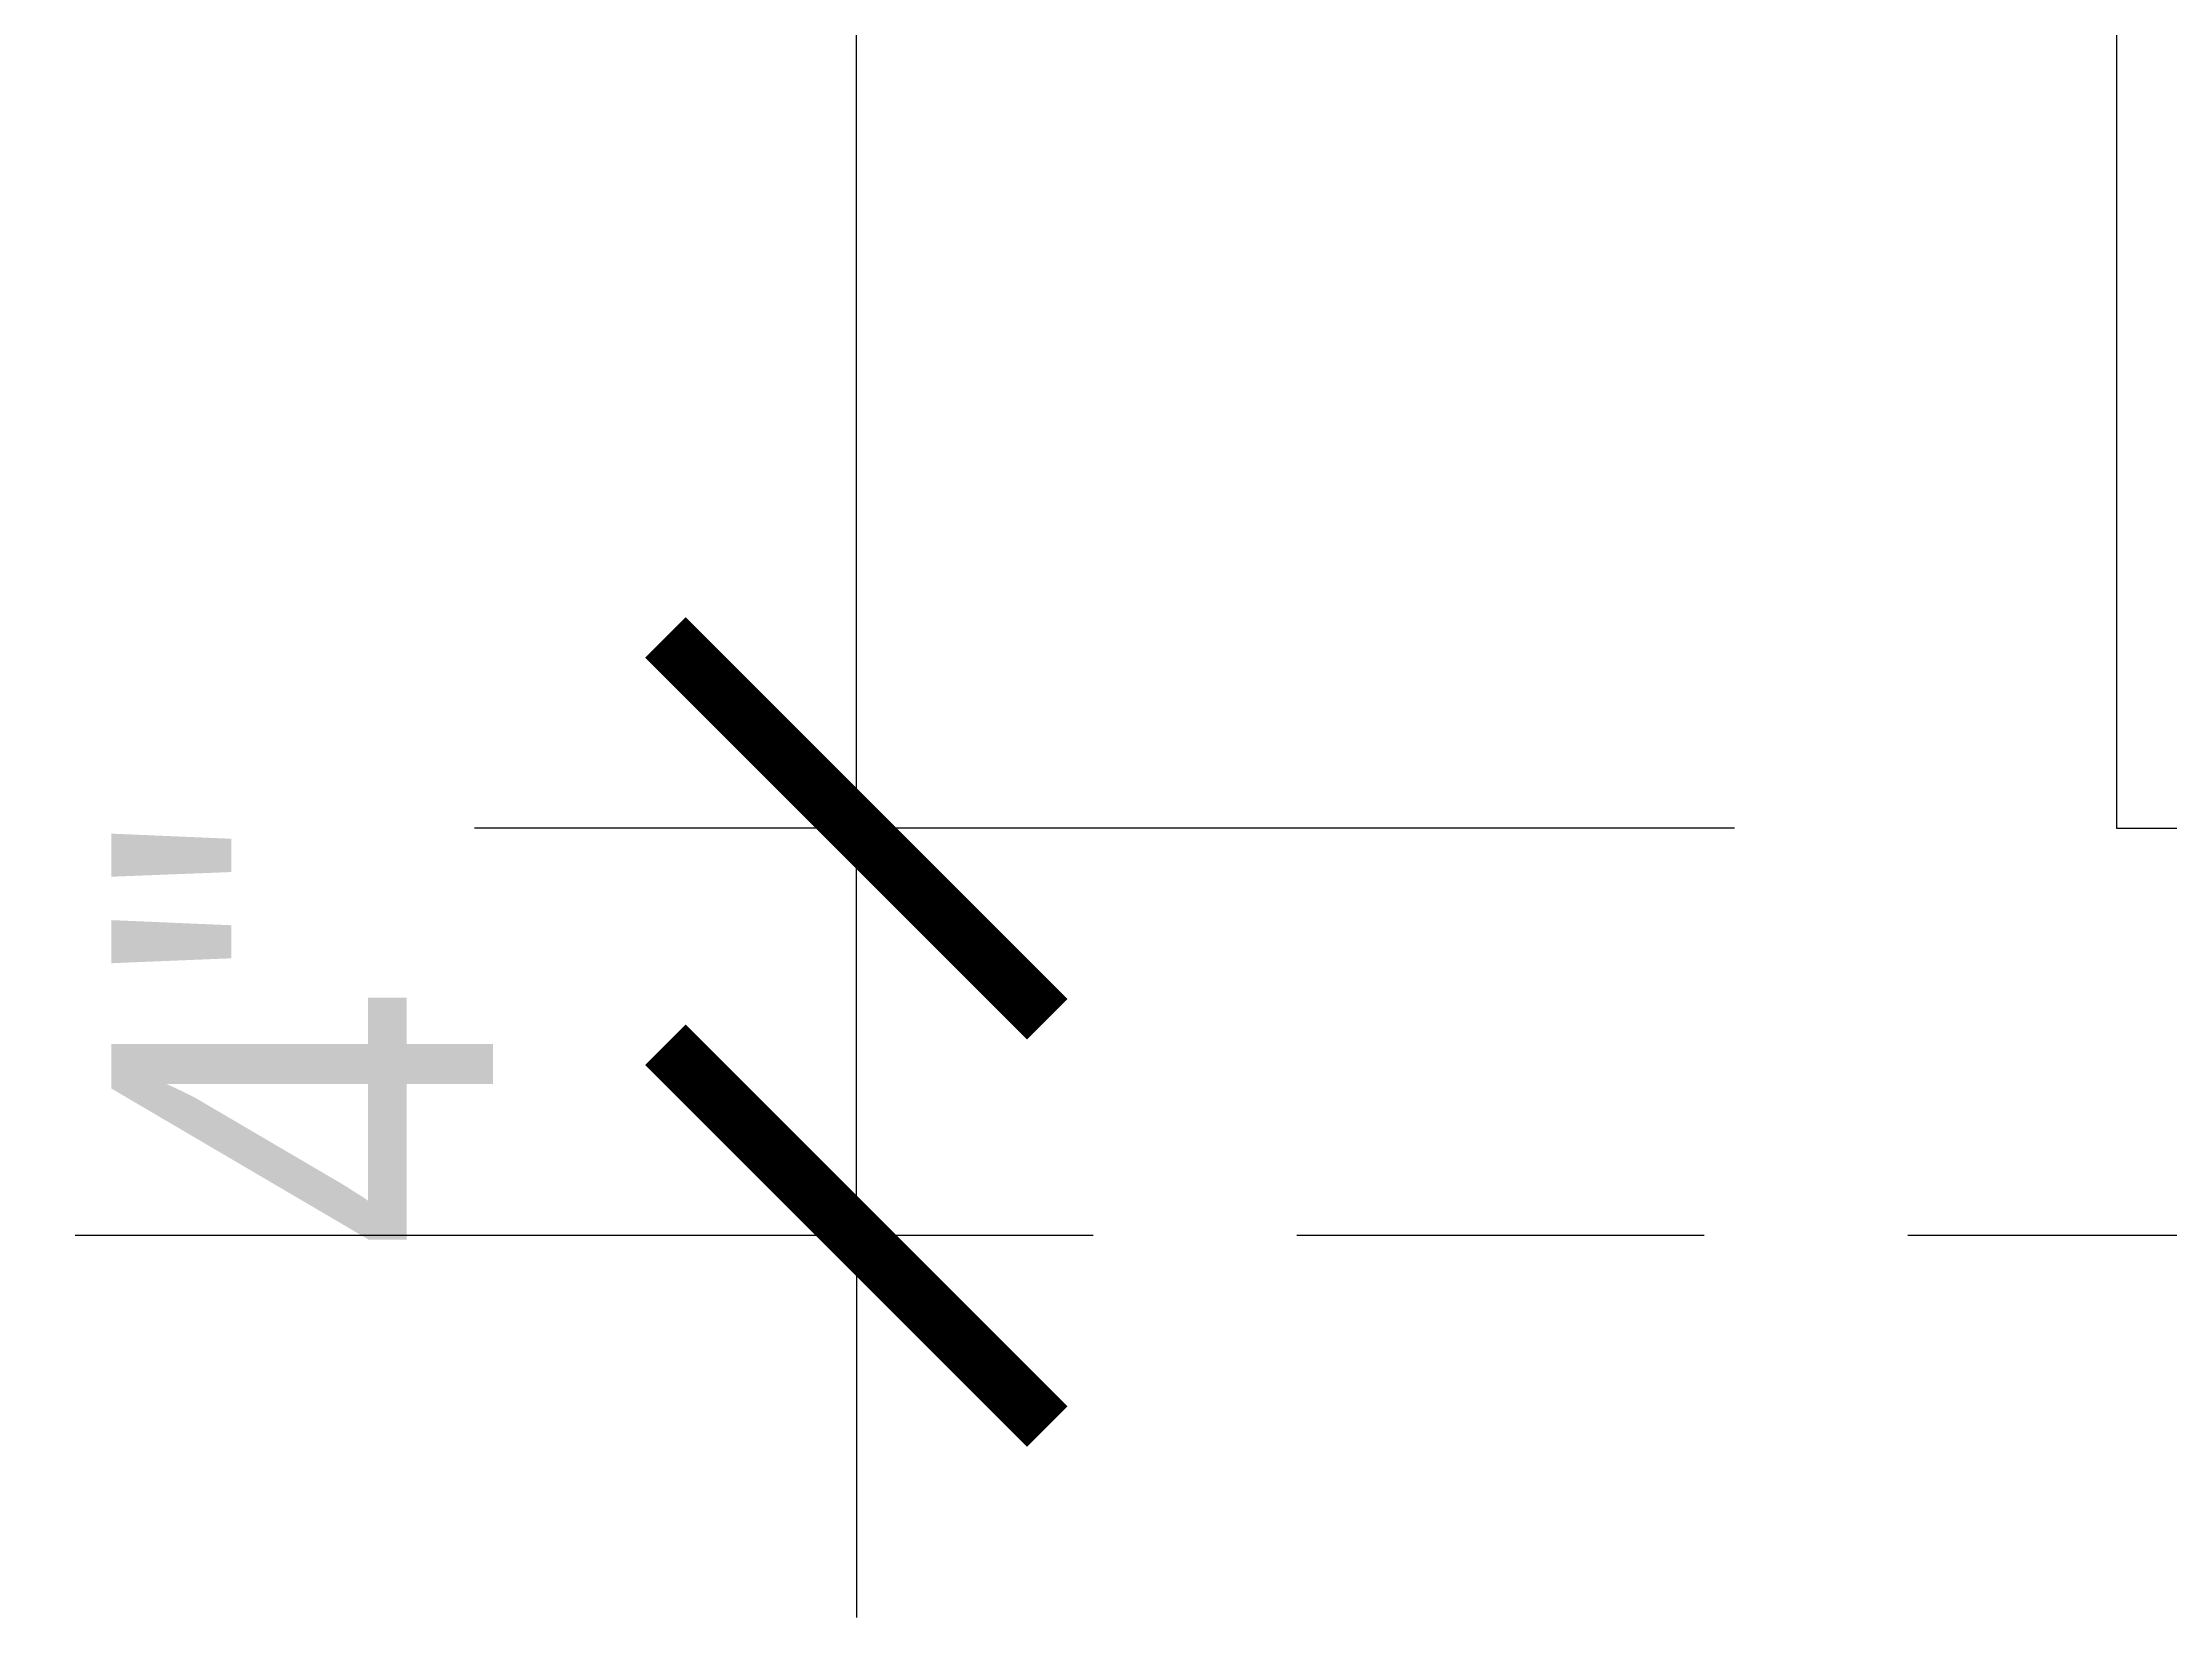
# Model space of a CAD drawing. Header units: inches. Extents: x -3240 to 2438, y -1045 to 802.
# Drawn here: x -518.32 to -497.43, y -670.25 to -654.78 of the extents above; entities that cross this region are included whole.
import ezdxf

# ---------------------------------------------------------------- set-up
doc = ezdxf.new("R2010")
doc.units = ezdxf.units.IN
doc.header["$LTSCALE"] = 4
doc.header["$MEASUREMENT"] = 0
doc.header["$PDMODE"] = 35
doc.header["$PDSIZE"] = -5
doc.linetypes.add('DASHEDX2', pattern=[1.5, 1, -0.5])
doc.layers.get('0').update_dxf_attribs({"linetype": 'CONTINUOUS'})
doc.layers.get('Defpoints').update_dxf_attribs({"linetype": 'CONTINUOUS'})
for name, color, linetype, lineweight in [('A-FLOR-CASE', 6, 'CONTINUOUS', 25), ('A-FLOR-OVHD', 7, 'DASHEDX2', 25), ('A-NOTE-DIM', 8, 'CONTINUOUS', 15)]:
    doc.layers.add(name, color=color, linetype=linetype, lineweight=lineweight)
doc.styles.add('ANNOT-SM', font='swisse.ttf', dxfattribs={"width": 0.9, "height": 0.078125})
doc.dimstyles.new('DIM-ANNOT', dxfattribs={"dimtxt": 0.078125, "dimasz": 0.078125, "dimexe": 0.078125, "dimexo": 0.078125, "dimgap": 0.078125, "dimtad": 1, "dimzin": 11, "dimdsep": 46, "dimlunit": 4, "dimtxsty": 'ANNOT-SM', "dimblk1": 'ARCHTICK', "dimblk2": 'ARCHTICK', "dimsah": 1, "dimcen": 0, "dimdle": 0.078125, "dimclrd": 8, "dimclre": 8, "dimclrt": 8, "dimadec": 0, "dimazin": 0, "dimtfac": 4, "dimtofl": 0, "dimtmove": 2, "dimatfit": 3, "dimfxl": 1, "dimfrac": 2, "dimtzin": 0, "dimarcsym": 0})

# ---------------------------------------------------------------- blocks, each defined once
blk = doc.blocks.new('_ARCHTICK')
at = {"color": 0, "linetype": 'ByBlock', "const_width": 0.15}
blk.add_lwpolyline([(-0.5, -0.5), (0.5, 0.5)], dxfattribs=at)
blk = doc.blocks.new('*D63')
at = {"layer": 'A-NOTE-DIM', "color": 8, "lineweight": -2, "transparency": 16777216}
for p, q in [((-510.327, -662.5), (-510.327, -658.75)), ((-501.702, -662.5), (-514.077, -662.5)), ((-510.613, -666.5), (-514.077, -666.5)), ((-510.327, -666.5), (-510.327, -670.25))]:
    blk.add_line(p, q, dxfattribs=at)
at = {"layer": 'Defpoints', "color": 0, "transparency": 16777216}
for p in [(-510.327, -662.5), (-497.952, -662.5), (-506.863, -666.5)]:
    blk.add_point(p, dxfattribs=at)
at = {"layer": 'A-NOTE-DIM', "color": 8, "lineweight": -2, "transparency": 16777216, "xscale": 3.75, "yscale": 3.75, "zscale": 3.75}
for p, rotation in [((-510.327, -662.5), 270), ((-510.327, -666.5), 90)]:
    blk.add_blockref('_ARCHTICK', p, dxfattribs=dict(at, rotation=rotation))
at = {"layer": 'A-NOTE-DIM', "color": 8, "transparency": 16777216, "insert": (-515.771, -664.5), "char_height": 3.75, "attachment_point": 5, "rotation": 90, "style": 'ANNOT-SM'}
blk.add_mtext('4" ', dxfattribs=at)
blk = doc.blocks.new('*D64')
at = {"layer": 'A-NOTE-DIM', "color": 8, "lineweight": -2, "transparency": 16777216}
for p, q in [((-510.327, -666.25), (-510.327, -576)), ((-501.702, -579.75), (-514.077, -579.75)), ((-501.702, -662.5), (-514.077, -662.5))]:
    blk.add_line(p, q, dxfattribs=at)
at = {"layer": 'Defpoints', "color": 0, "transparency": 16777216}
for p in [(-510.327, -579.75), (-497.952, -579.75), (-497.952, -662.5)]:
    blk.add_point(p, dxfattribs=at)
at = {"layer": 'A-NOTE-DIM', "color": 8, "lineweight": -2, "transparency": 16777216, "xscale": 3.75, "yscale": 3.75, "zscale": 3.75}
for p, rotation in [((-510.327, -579.75), 90), ((-510.327, -662.5), 270)]:
    blk.add_blockref('_ARCHTICK', p, dxfattribs=dict(at, rotation=rotation))
at = {"layer": 'A-NOTE-DIM', "color": 8, "transparency": 16777216, "insert": (-516.242, -621.125), "char_height": 3.75, "attachment_point": 5, "rotation": 90, "style": 'ANNOT-SM'}
blk.add_mtext('6\'-10 3/4" ', dxfattribs=at)

msp = doc.modelspace()

# ---------------------------------------------------------------- linework, layer by layer
at = {"layer": 'A-FLOR-CASE'}
msp.add_lwpolyline([(-497.952, -662.5), (-493.952, -662.5), (-493.952, -574.75), (-497.952, -574.75)], close=True, dxfattribs=at)
at = {"layer": 'A-FLOR-OVHD'}
msp.add_line((-274, -666.5), (-821, -666.5), dxfattribs=at)

# ---------------------------------------------------------------- dimensions: what is measured, and where the dimension line sits
at = {"layer": 'A-NOTE-DIM'}
dim = msp.add_linear_dim(base=(-510.327, -579.75), p1=(-497.952, -662.5), p2=(-497.952, -579.75), angle=90, dimstyle='DIM-ANNOT', override={"dimpost": ' '}, dxfattribs=at)
dim.commit()
dim.dimension.update_dxf_attribs({"geometry": '*D64', "text_midpoint": (-516.242, -621.125)})
dim = msp.add_linear_dim(base=(-510.327, -662.5), p1=(-506.863, -666.5), p2=(-497.952, -662.5), angle=90, dimstyle='DIM-ANNOT', override={"dimpost": ' '}, dxfattribs=at)
dim.commit()
dim.dimension.update_dxf_attribs({"geometry": '*D63', "text_midpoint": (-515.771, -664.5), "dimtype": 160})

doc.saveas('drawing.dxf')
